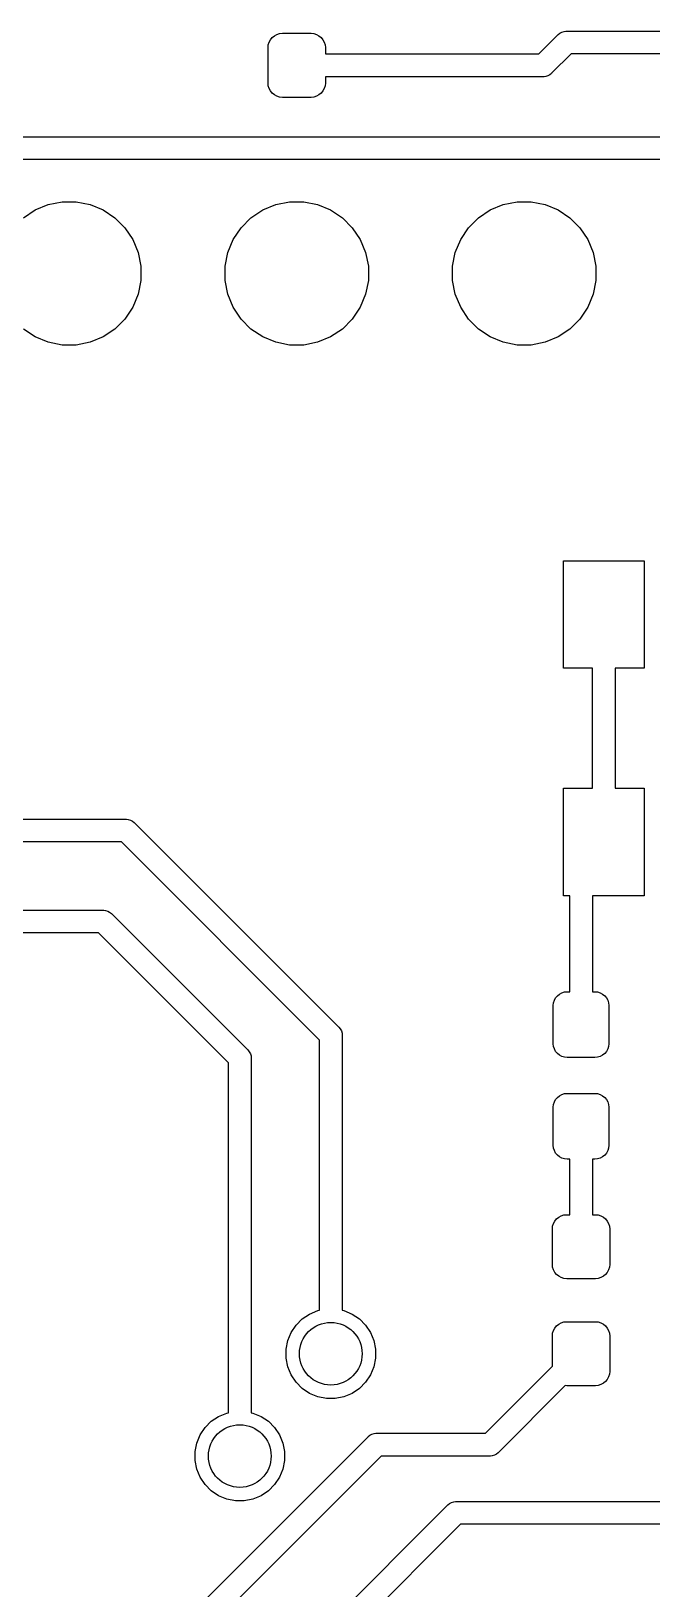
# Model space of a CAD drawing. Extents: x 2.36 to 5.74, y -5.57 to -1.66.
# Drawn here: x 3.983 to 4.256, y -3.253 to -2.568 of the extents above; entities that cross this region are included whole.
import ezdxf

# ---------------------------------------------------------------- set-up
doc = ezdxf.new("R2010")
doc.units = 0
doc.header["$MEASUREMENT"] = 0
doc.layers.add('BLACK', color=7, linetype='CONTINUOUS')

msp = doc.modelspace()

# ---------------------------------------------------------------- linework, layer by layer
at = {"layer": 'BLACK', "linetype": 'CONTINUOUS'}
for p, q in [((4.0874, -2.57575), (4.08752, -2.57452)), ((4.08752, -2.57452), (4.08788, -2.57334)), ((4.08788, -2.57334), (4.08846, -2.57225)), ((4.08846, -2.57225), (4.08925, -2.57129)), ((4.08925, -2.57129), (4.0902, -2.57051)), ((4.0902, -2.57051), (4.09129, -2.56993)), ((4.09129, -2.56993), (4.09247, -2.56957)), ((4.09247, -2.56957), (4.0937, -2.56945)), ((4.0937, -2.56945), (4.1063, -2.56945)), ((4.1063, -2.56945), (4.10753, -2.56957)), ((4.10753, -2.56957), (4.10871, -2.56993)), ((4.10871, -2.56993), (4.1098, -2.57051)), ((4.1098, -2.57051), (4.11075, -2.57129)), ((4.11075, -2.57129), (4.11154, -2.57225)), ((4.11154, -2.57225), (4.11212, -2.57334)), ((4.11212, -2.57334), (4.11248, -2.57452)), ((4.11248, -2.57452), (4.1126, -2.57575)), ((4.20645, -2.57852), (4.21481, -2.57016)), ((4.21481, -2.57016), (4.21497, -2.56997)), ((4.21497, -2.56997), (4.21573, -2.56935)), ((4.21573, -2.56935), (4.2166, -2.56888)), ((4.2166, -2.56888), (4.21754, -2.5686)), ((4.21754, -2.5686), (4.21828, -2.56852)), ((4.21828, -2.56852), (4.21852, -2.5685)), ((4.21828, -2.56852), (4.21828, -2.56852)), ((4.21852, -2.5685), (4.21877, -2.56852)), ((4.21877, -2.56852), (4.64828, -2.56852)), ((4.0874, -2.5913), (4.0874, -2.57575)), ((4.1126, -2.57575), (4.1126, -2.57852)), ((4.1126, -2.57852), (4.20645, -2.57852)), ((4.22059, -2.57852), (4.21223, -2.58689)), ((4.64645, -2.57852), (4.22059, -2.57852)), ((4.20828, -2.58852), (4.1126, -2.58852)), ((4.1126, -2.58852), (4.1126, -2.5913)), ((4.20852, -2.58855), (4.20828, -2.58852)), ((4.20877, -2.58852), (4.20852, -2.58855)), ((4.2095, -2.58845), (4.20877, -2.58852)), ((4.21045, -2.58817), (4.2095, -2.58845)), ((4.21131, -2.5877), (4.21045, -2.58817)), ((4.21208, -2.58708), (4.21131, -2.5877)), ((4.21223, -2.58689), (4.21208, -2.58708)), ((4.08752, -2.59253), (4.0874, -2.5913)), ((4.08788, -2.59371), (4.08752, -2.59253)), ((4.08846, -2.5948), (4.08788, -2.59371)), ((4.08925, -2.59575), (4.08846, -2.5948)), ((4.11154, -2.5948), (4.11075, -2.59575)), ((4.11212, -2.59371), (4.11154, -2.5948)), ((4.11248, -2.59253), (4.11212, -2.59371)), ((4.1126, -2.5913), (4.11248, -2.59253)), ((4.0902, -2.59654), (4.08925, -2.59575)), ((4.09129, -2.59712), (4.0902, -2.59654)), ((4.09247, -2.59748), (4.09129, -2.59712)), ((4.0937, -2.5976), (4.09247, -2.59748)), ((4.1063, -2.5976), (4.0937, -2.5976)), ((4.10753, -2.59748), (4.1063, -2.5976)), ((4.10871, -2.59712), (4.10753, -2.59748)), ((4.1098, -2.59654), (4.10871, -2.59712)), ((4.11075, -2.59575), (4.1098, -2.59654)), ((3.70947, -2.615), (4.64003, -2.615)), ((4.63821, -2.625), (3.70765, -2.625)), ((3.99081, -2.64471), (3.9969, -2.6435)), ((3.9969, -2.6435), (4.0031, -2.6435)), ((4.0031, -2.6435), (4.00919, -2.64471)), ((4.09081, -2.64471), (4.0969, -2.6435)), ((4.0969, -2.6435), (4.1031, -2.6435)), ((4.1031, -2.6435), (4.10919, -2.64471)), ((4.19081, -2.64471), (4.1969, -2.6435)), ((4.1969, -2.6435), (4.2031, -2.6435)), ((4.2031, -2.6435), (4.20919, -2.64471)), ((3.97992, -2.65054), (3.98508, -2.64709)), ((3.98508, -2.64709), (3.99081, -2.64471)), ((4.00919, -2.64471), (4.01492, -2.64709)), ((4.01492, -2.64709), (4.02008, -2.65054)), ((4.07992, -2.65054), (4.08508, -2.64709)), ((4.08508, -2.64709), (4.09081, -2.64471)), ((4.10919, -2.64471), (4.11492, -2.64709)), ((4.11492, -2.64709), (4.12008, -2.65054)), ((4.17992, -2.65054), (4.18508, -2.64709)), ((4.18508, -2.64709), (4.19081, -2.64471)), ((4.20919, -2.64471), (4.21492, -2.64709)), ((4.21492, -2.64709), (4.22008, -2.65054)), ((4.02008, -2.65054), (4.02446, -2.65492)), ((4.02446, -2.65492), (4.02791, -2.66008)), ((4.07209, -2.66008), (4.07554, -2.65492)), ((4.07554, -2.65492), (4.07992, -2.65054)), ((4.12008, -2.65054), (4.12446, -2.65492)), ((4.12446, -2.65492), (4.12791, -2.66008)), ((4.17209, -2.66008), (4.17554, -2.65492)), ((4.17554, -2.65492), (4.17992, -2.65054)), ((4.22008, -2.65054), (4.22446, -2.65492)), ((4.22446, -2.65492), (4.22791, -2.66008)), ((4.02791, -2.66008), (4.03029, -2.66581)), ((4.06971, -2.66581), (4.07209, -2.66008)), ((4.12791, -2.66008), (4.13029, -2.66581)), ((4.16971, -2.66581), (4.17209, -2.66008)), ((4.22791, -2.66008), (4.23029, -2.66581)), ((4.03029, -2.66581), (4.0315, -2.6719)), ((4.0685, -2.6719), (4.06971, -2.66581)), ((4.13029, -2.66581), (4.1315, -2.6719)), ((4.1685, -2.6719), (4.16971, -2.66581)), ((4.23029, -2.66581), (4.2315, -2.6719)), ((4.0315, -2.6719), (4.0315, -2.6781)), ((4.0685, -2.6781), (4.0685, -2.6719)), ((4.1315, -2.6719), (4.1315, -2.6781)), ((4.1685, -2.6781), (4.1685, -2.6719)), ((4.2315, -2.6719), (4.2315, -2.6781)), ((4.03029, -2.68419), (4.02791, -2.68992)), ((4.0315, -2.6781), (4.03029, -2.68419)), ((4.06971, -2.68419), (4.0685, -2.6781)), ((4.07209, -2.68992), (4.06971, -2.68419)), ((4.13029, -2.68419), (4.12791, -2.68992)), ((4.1315, -2.6781), (4.13029, -2.68419)), ((4.16971, -2.68419), (4.1685, -2.6781)), ((4.17209, -2.68992), (4.16971, -2.68419)), ((4.23029, -2.68419), (4.22791, -2.68992)), ((4.2315, -2.6781), (4.23029, -2.68419)), ((4.02791, -2.68992), (4.02446, -2.69508)), ((4.07554, -2.69508), (4.07209, -2.68992)), ((4.12791, -2.68992), (4.12446, -2.69508)), ((4.17554, -2.69508), (4.17209, -2.68992)), ((4.22791, -2.68992), (4.22446, -2.69508)), ((4.02446, -2.69508), (4.02008, -2.69946)), ((4.07992, -2.69946), (4.07554, -2.69508)), ((4.12446, -2.69508), (4.12008, -2.69946)), ((4.17992, -2.69946), (4.17554, -2.69508)), ((4.22446, -2.69508), (4.22008, -2.69946)), ((3.98508, -2.70291), (3.97992, -2.69946)), ((3.99081, -2.70529), (3.98508, -2.70291)), ((4.01492, -2.70291), (4.00919, -2.70529)), ((4.02008, -2.69946), (4.01492, -2.70291)), ((4.08508, -2.70291), (4.07992, -2.69946)), ((4.09081, -2.70529), (4.08508, -2.70291)), ((4.11492, -2.70291), (4.10919, -2.70529)), ((4.12008, -2.69946), (4.11492, -2.70291)), ((4.18508, -2.70291), (4.17992, -2.69946)), ((4.19081, -2.70529), (4.18508, -2.70291)), ((4.21492, -2.70291), (4.20919, -2.70529)), ((4.22008, -2.69946), (4.21492, -2.70291)), ((3.9969, -2.7065), (3.99081, -2.70529)), ((4.0031, -2.7065), (3.9969, -2.7065)), ((4.00919, -2.70529), (4.0031, -2.7065)), ((4.0969, -2.7065), (4.09081, -2.70529)), ((4.1031, -2.7065), (4.0969, -2.7065)), ((4.10919, -2.70529), (4.1031, -2.7065)), ((4.1969, -2.7065), (4.19081, -2.70529)), ((4.2031, -2.7065), (4.1969, -2.7065)), ((4.20919, -2.70529), (4.2031, -2.7065)), ((4.21732, -2.84862), (4.21732, -2.80138)), ((4.21732, -2.80138), (4.25276, -2.80138)), ((4.25276, -2.80138), (4.25276, -2.84862)), ((4.23004, -2.84862), (4.21732, -2.84862)), ((4.23004, -2.90138), (4.23004, -2.84862)), ((4.25276, -2.84862), (4.24004, -2.84862)), ((4.24004, -2.84862), (4.24004, -2.90138)), ((4.21732, -2.94862), (4.21732, -2.90138)), ((4.21732, -2.90138), (4.23004, -2.90138)), ((4.24004, -2.90138), (4.25276, -2.90138)), ((4.25276, -2.90138), (4.25276, -2.94862)), ((3.80207, -2.915), (4.02475, -2.915)), ((4.02475, -2.915), (4.025, -2.91498)), ((4.025, -2.91498), (4.02525, -2.915)), ((4.02525, -2.915), (4.02598, -2.91507)), ((4.02598, -2.91507), (4.02692, -2.91536)), ((4.02692, -2.91536), (4.02779, -2.91582)), ((4.02779, -2.91582), (4.02855, -2.91645)), ((4.02855, -2.91645), (4.02871, -2.91664)), ((4.02871, -2.91664), (4.11836, -3.00629)), ((4.02293, -2.925), (3.80025, -2.925)), ((4.11, -3.01207), (4.02293, -2.925)), ((4.22, -2.94862), (4.21732, -2.94862)), ((4.22, -2.99085), (4.22, -2.94862)), ((4.25276, -2.94862), (4.23, -2.94862)), ((4.23, -2.94862), (4.23, -2.99085)), ((3.78707, -2.955), (4.01475, -2.955)), ((4.01475, -2.955), (4.015, -2.95498)), ((4.015, -2.95498), (4.01525, -2.955)), ((4.01525, -2.955), (4.01598, -2.95507)), ((4.01598, -2.95507), (4.01692, -2.95536)), ((4.01692, -2.95536), (4.01779, -2.95582)), ((4.01779, -2.95582), (4.01855, -2.95645)), ((4.01855, -2.95645), (4.01871, -2.95664)), ((4.01871, -2.95664), (4.07836, -3.01629)), ((4.01293, -2.965), (3.78525, -2.965)), ((4.07, -3.02207), (4.01293, -2.965)), ((4.21382, -2.99356), (4.21458, -2.99263)), ((4.21458, -2.99263), (4.21551, -2.99187)), ((4.21551, -2.99187), (4.21656, -2.99131)), ((4.21656, -2.99131), (4.21771, -2.99096)), ((4.21771, -2.99096), (4.2189, -2.99085)), ((4.2189, -2.99085), (4.22, -2.99085)), ((4.23, -2.99085), (4.2311, -2.99085)), ((4.2311, -2.99085), (4.23229, -2.99096)), ((4.23229, -2.99096), (4.23344, -2.99131)), ((4.23344, -2.99131), (4.23449, -2.99187)), ((4.23449, -2.99187), (4.23542, -2.99263)), ((4.23542, -2.99263), (4.23618, -2.99356)), ((4.2128, -2.99695), (4.21291, -2.99576)), ((4.2128, -3.01368), (4.2128, -2.99695)), ((4.21291, -2.99576), (4.21326, -2.99461)), ((4.21326, -2.99461), (4.21382, -2.99356)), ((4.23618, -2.99356), (4.23674, -2.99461)), ((4.23674, -2.99461), (4.23709, -2.99576)), ((4.23709, -2.99576), (4.2372, -2.99695)), ((4.2372, -2.99695), (4.2372, -3.01368)), ((4.11836, -3.00629), (4.11855, -3.00645)), ((4.11855, -3.00645), (4.11918, -3.00721)), ((4.11, -3.13092), (4.11, -3.01207)), ((4.11918, -3.00721), (4.11964, -3.00808)), ((4.11964, -3.00808), (4.11993, -3.00902)), ((4.11993, -3.00902), (4.11998, -3.00957)), ((4.11998, -3.00957), (4.12002, -3.01)), ((4.12002, -3.01), (4.12, -3.01025)), ((4.12, -3.01025), (4.12, -3.13092)), ((4.07836, -3.01629), (4.07855, -3.01645)), ((4.07855, -3.01645), (4.07918, -3.01721)), ((4.07918, -3.01721), (4.07964, -3.01808)), ((4.07964, -3.01808), (4.07993, -3.01902)), ((4.07993, -3.01902), (4.07996, -3.01932)), ((4.07996, -3.01932), (4.08002, -3.02)), ((4.08002, -3.02), (4.08, -3.02025)), ((4.08, -3.02025), (4.08, -3.17592)), ((4.21291, -3.01487), (4.2128, -3.01368)), ((4.21326, -3.01602), (4.21291, -3.01487)), ((4.21382, -3.01707), (4.21326, -3.01602)), ((4.21458, -3.018), (4.21382, -3.01707)), ((4.21551, -3.01876), (4.21458, -3.018)), ((4.21656, -3.01932), (4.21551, -3.01876)), ((4.21771, -3.01967), (4.21656, -3.01932)), ((4.2189, -3.01978), (4.21771, -3.01967)), ((4.2311, -3.01978), (4.2189, -3.01978)), ((4.23229, -3.01967), (4.2311, -3.01978)), ((4.23344, -3.01932), (4.23229, -3.01967)), ((4.23449, -3.01876), (4.23344, -3.01932)), ((4.23542, -3.018), (4.23449, -3.01876)), ((4.23618, -3.01707), (4.23542, -3.018)), ((4.23674, -3.01602), (4.23618, -3.01707)), ((4.23709, -3.01487), (4.23674, -3.01602)), ((4.2372, -3.01368), (4.23709, -3.01487)), ((4.07, -3.17592), (4.07, -3.02207)), ((4.2128, -3.04163), (4.21291, -3.04044)), ((4.21291, -3.04044), (4.21326, -3.0393)), ((4.21326, -3.0393), (4.21382, -3.03824)), ((4.21382, -3.03824), (4.21458, -3.03732)), ((4.21458, -3.03732), (4.21551, -3.03656)), ((4.21551, -3.03656), (4.21656, -3.036)), ((4.21656, -3.036), (4.21771, -3.03565)), ((4.21771, -3.03565), (4.2189, -3.03553)), ((4.2189, -3.03553), (4.2311, -3.03553)), ((4.2311, -3.03553), (4.23229, -3.03565)), ((4.23229, -3.03565), (4.23344, -3.036)), ((4.23344, -3.036), (4.23449, -3.03656)), ((4.23449, -3.03656), (4.23542, -3.03732)), ((4.23542, -3.03732), (4.23618, -3.03824)), ((4.23618, -3.03824), (4.23674, -3.0393)), ((4.23674, -3.0393), (4.23709, -3.04044)), ((4.23709, -3.04044), (4.2372, -3.04163)), ((4.2128, -3.05837), (4.2128, -3.04163)), ((4.2372, -3.04163), (4.2372, -3.05837)), ((4.21291, -3.05956), (4.2128, -3.05837)), ((4.21326, -3.0607), (4.21291, -3.05956)), ((4.21382, -3.06176), (4.21326, -3.0607)), ((4.23674, -3.0607), (4.23618, -3.06176)), ((4.23709, -3.05956), (4.23674, -3.0607)), ((4.2372, -3.05837), (4.23709, -3.05956)), ((4.21458, -3.06268), (4.21382, -3.06176)), ((4.21551, -3.06344), (4.21458, -3.06268)), ((4.21656, -3.064), (4.21551, -3.06344)), ((4.21771, -3.06435), (4.21656, -3.064)), ((4.2189, -3.06447), (4.21771, -3.06435)), ((4.22, -3.06447), (4.2189, -3.06447)), ((4.22, -3.08888), (4.22, -3.06447)), ((4.2311, -3.06447), (4.23, -3.06447)), ((4.23, -3.06447), (4.23, -3.08888)), ((4.23229, -3.06435), (4.2311, -3.06447)), ((4.23344, -3.064), (4.23229, -3.06435)), ((4.23449, -3.06344), (4.23344, -3.064)), ((4.23542, -3.06268), (4.23449, -3.06344)), ((4.23618, -3.06176), (4.23542, -3.06268)), ((4.2124, -3.09518), (4.21252, -3.09395)), ((4.2124, -3.11073), (4.2124, -3.09518)), ((4.21252, -3.09395), (4.21288, -3.09277)), ((4.21288, -3.09277), (4.21346, -3.09168)), ((4.21346, -3.09168), (4.21425, -3.09072)), ((4.21425, -3.09072), (4.2152, -3.08994)), ((4.2152, -3.08994), (4.21629, -3.08936)), ((4.21629, -3.08936), (4.21747, -3.089)), ((4.21747, -3.089), (4.2187, -3.08888)), ((4.2187, -3.08888), (4.22, -3.08888)), ((4.23, -3.08888), (4.2313, -3.08888)), ((4.2313, -3.08888), (4.23253, -3.089)), ((4.23253, -3.089), (4.23371, -3.08936)), ((4.23371, -3.08936), (4.2348, -3.08994)), ((4.2348, -3.08994), (4.23575, -3.09072)), ((4.23575, -3.09072), (4.23654, -3.09168)), ((4.23654, -3.09168), (4.23712, -3.09277)), ((4.23712, -3.09277), (4.23748, -3.09395)), ((4.23748, -3.09395), (4.2376, -3.09518)), ((4.2376, -3.09518), (4.2376, -3.11073)), ((4.21252, -3.11196), (4.2124, -3.11073)), ((4.21288, -3.11314), (4.21252, -3.11196)), ((4.21346, -3.11423), (4.21288, -3.11314)), ((4.21425, -3.11518), (4.21346, -3.11423)), ((4.2152, -3.11597), (4.21425, -3.11518)), ((4.21629, -3.11655), (4.2152, -3.11597)), ((4.2348, -3.11597), (4.23371, -3.11655)), ((4.23575, -3.11518), (4.2348, -3.11597)), ((4.23654, -3.11423), (4.23575, -3.11518)), ((4.23712, -3.11314), (4.23654, -3.11423)), ((4.23748, -3.11196), (4.23712, -3.11314)), ((4.2376, -3.11073), (4.23748, -3.11196)), ((4.21747, -3.11691), (4.21629, -3.11655)), ((4.2187, -3.11703), (4.21747, -3.11691)), ((4.2313, -3.11703), (4.2187, -3.11703)), ((4.23253, -3.11691), (4.2313, -3.11703)), ((4.23371, -3.11655), (4.23253, -3.11691)), ((4.09971, -3.13745), (4.10245, -3.13471)), ((4.10245, -3.13471), (4.10568, -3.13256)), ((4.10568, -3.13256), (4.10926, -3.13107)), ((4.10926, -3.13107), (4.11, -3.13092)), ((4.12, -3.13092), (4.12074, -3.13107)), ((4.12074, -3.13107), (4.12432, -3.13256)), ((4.12432, -3.13256), (4.12755, -3.13471)), ((4.12755, -3.13471), (4.13029, -3.13745)), ((4.2152, -3.13699), (4.21629, -3.1364)), ((4.21629, -3.1364), (4.21747, -3.13605)), ((4.21747, -3.13605), (4.2187, -3.13593)), ((4.2187, -3.13593), (4.2313, -3.13593)), ((4.2313, -3.13593), (4.23253, -3.13605)), ((4.23253, -3.13605), (4.23371, -3.1364)), ((4.23371, -3.1364), (4.2348, -3.13699)), ((4.09607, -3.14426), (4.09756, -3.14068)), ((4.09756, -3.14068), (4.09971, -3.13745)), ((4.13029, -3.13745), (4.13244, -3.14068)), ((4.13244, -3.14068), (4.13393, -3.14426)), ((4.2124, -3.14222), (4.21252, -3.141)), ((4.2124, -3.15553), (4.2124, -3.14222)), ((4.21252, -3.141), (4.21288, -3.13981)), ((4.21288, -3.13981), (4.21346, -3.13872)), ((4.21346, -3.13872), (4.21425, -3.13777)), ((4.21425, -3.13777), (4.2152, -3.13699)), ((4.2348, -3.13699), (4.23575, -3.13777)), ((4.23575, -3.13777), (4.23654, -3.13872)), ((4.23654, -3.13872), (4.23712, -3.13981)), ((4.23712, -3.13981), (4.23748, -3.141)), ((4.23748, -3.141), (4.2376, -3.14222)), ((4.2376, -3.14222), (4.2376, -3.15778)), ((4.09531, -3.14806), (4.09607, -3.14426)), ((4.09531, -3.15194), (4.09531, -3.14806)), ((4.13393, -3.14426), (4.13469, -3.14806)), ((4.13469, -3.14806), (4.13469, -3.15194)), ((4.09607, -3.15574), (4.09531, -3.15194)), ((4.09756, -3.15932), (4.09607, -3.15574)), ((4.13393, -3.15574), (4.13244, -3.15932)), ((4.13469, -3.15194), (4.13393, -3.15574)), ((4.18293, -3.185), (4.2124, -3.15553)), ((4.09971, -3.16255), (4.09756, -3.15932)), ((4.10245, -3.16529), (4.09971, -3.16255)), ((4.13029, -3.16255), (4.12755, -3.16529)), ((4.13244, -3.15932), (4.13029, -3.16255)), ((4.21806, -3.16401), (4.18871, -3.19336)), ((4.2187, -3.16407), (4.21806, -3.16401)), ((4.2313, -3.16407), (4.2187, -3.16407)), ((4.23253, -3.16395), (4.2313, -3.16407)), ((4.23371, -3.1636), (4.23253, -3.16395)), ((4.2348, -3.16301), (4.23371, -3.1636)), ((4.23575, -3.16223), (4.2348, -3.16301)), ((4.23654, -3.16128), (4.23575, -3.16223)), ((4.23712, -3.16019), (4.23654, -3.16128)), ((4.23748, -3.159), (4.23712, -3.16019)), ((4.2376, -3.15778), (4.23748, -3.159)), ((4.10568, -3.16744), (4.10245, -3.16529)), ((4.10926, -3.16893), (4.10568, -3.16744)), ((4.11306, -3.16969), (4.10926, -3.16893)), ((4.11694, -3.16969), (4.11306, -3.16969)), ((4.12074, -3.16893), (4.11694, -3.16969)), ((4.12432, -3.16744), (4.12074, -3.16893)), ((4.12755, -3.16529), (4.12432, -3.16744)), ((4.06245, -3.17971), (4.06568, -3.17756)), ((4.06568, -3.17756), (4.06926, -3.17607)), ((4.06926, -3.17607), (4.07, -3.17592)), ((4.08, -3.17592), (4.08074, -3.17607)), ((4.08074, -3.17607), (4.08432, -3.17756)), ((4.08432, -3.17756), (4.08755, -3.17971)), ((4.05756, -3.18568), (4.05971, -3.18245)), ((4.05971, -3.18245), (4.06245, -3.17971)), ((4.08755, -3.17971), (4.09029, -3.18245)), ((4.09029, -3.18245), (4.09244, -3.18568)), ((3.80129, -3.51664), (4.13129, -3.18664)), ((4.05531, -3.19306), (4.05607, -3.18926)), ((4.05607, -3.18926), (4.05756, -3.18568)), ((4.09244, -3.18568), (4.09393, -3.18926)), ((4.09393, -3.18926), (4.09469, -3.19306)), ((4.13129, -3.18664), (4.13145, -3.18645)), ((4.13145, -3.18645), (4.13221, -3.18582)), ((4.13221, -3.18582), (4.13308, -3.18536)), ((4.13308, -3.18536), (4.13402, -3.18507)), ((4.13402, -3.18507), (4.13475, -3.185)), ((4.13475, -3.185), (4.135, -3.18498)), ((4.135, -3.18498), (4.13525, -3.185)), ((4.13525, -3.185), (4.18293, -3.185)), ((4.13707, -3.195), (3.80556, -3.52651)), ((4.05531, -3.19694), (4.05531, -3.19306)), ((4.05607, -3.20074), (4.05531, -3.19694)), ((4.09469, -3.19694), (4.09393, -3.20074)), ((4.09469, -3.19306), (4.09469, -3.19694)), ((4.18475, -3.195), (4.13707, -3.195)), ((4.185, -3.19502), (4.18475, -3.195)), ((4.18525, -3.195), (4.185, -3.19502)), ((4.18598, -3.19493), (4.18525, -3.195)), ((4.18692, -3.19464), (4.18598, -3.19493)), ((4.18779, -3.19418), (4.18692, -3.19464)), ((4.18855, -3.19355), (4.18779, -3.19418)), ((4.18871, -3.19336), (4.18855, -3.19355)), ((4.05756, -3.20432), (4.05607, -3.20074)), ((4.05971, -3.20755), (4.05756, -3.20432)), ((4.09244, -3.20432), (4.09029, -3.20755)), ((4.09393, -3.20074), (4.09244, -3.20432)), ((4.06245, -3.21029), (4.05971, -3.20755)), ((4.06568, -3.21244), (4.06245, -3.21029)), ((4.08755, -3.21029), (4.08432, -3.21244)), ((4.09029, -3.20755), (4.08755, -3.21029)), ((4.01995, -3.36298), (4.16629, -3.21664)), ((4.06926, -3.21393), (4.06568, -3.21244)), ((4.07306, -3.21469), (4.06926, -3.21393)), ((4.07694, -3.21469), (4.07306, -3.21469)), ((4.08074, -3.21393), (4.07694, -3.21469)), ((4.08432, -3.21244), (4.08074, -3.21393)), ((4.16629, -3.21664), (4.16645, -3.21645)), ((4.16645, -3.21645), (4.16721, -3.21582)), ((4.16721, -3.21582), (4.16808, -3.21536)), ((4.16808, -3.21536), (4.16902, -3.21507)), ((4.16902, -3.21507), (4.16975, -3.215)), ((4.16975, -3.215), (4.17, -3.21498)), ((4.17, -3.21498), (4.17025, -3.215)), ((4.17025, -3.215), (4.82793, -3.215)), ((4.17207, -3.225), (4.02702, -3.37005)), ((4.82975, -3.225), (4.17207, -3.225))]:
    msp.add_line(p, q, dxfattribs=at)
at = {"layer": 'BLACK'}
for centre in [(4.115, -3.15), (4.075, -3.195)]:
    msp.add_circle(centre, 0.01378, dxfattribs=at)

doc.saveas('drawing.dxf')
